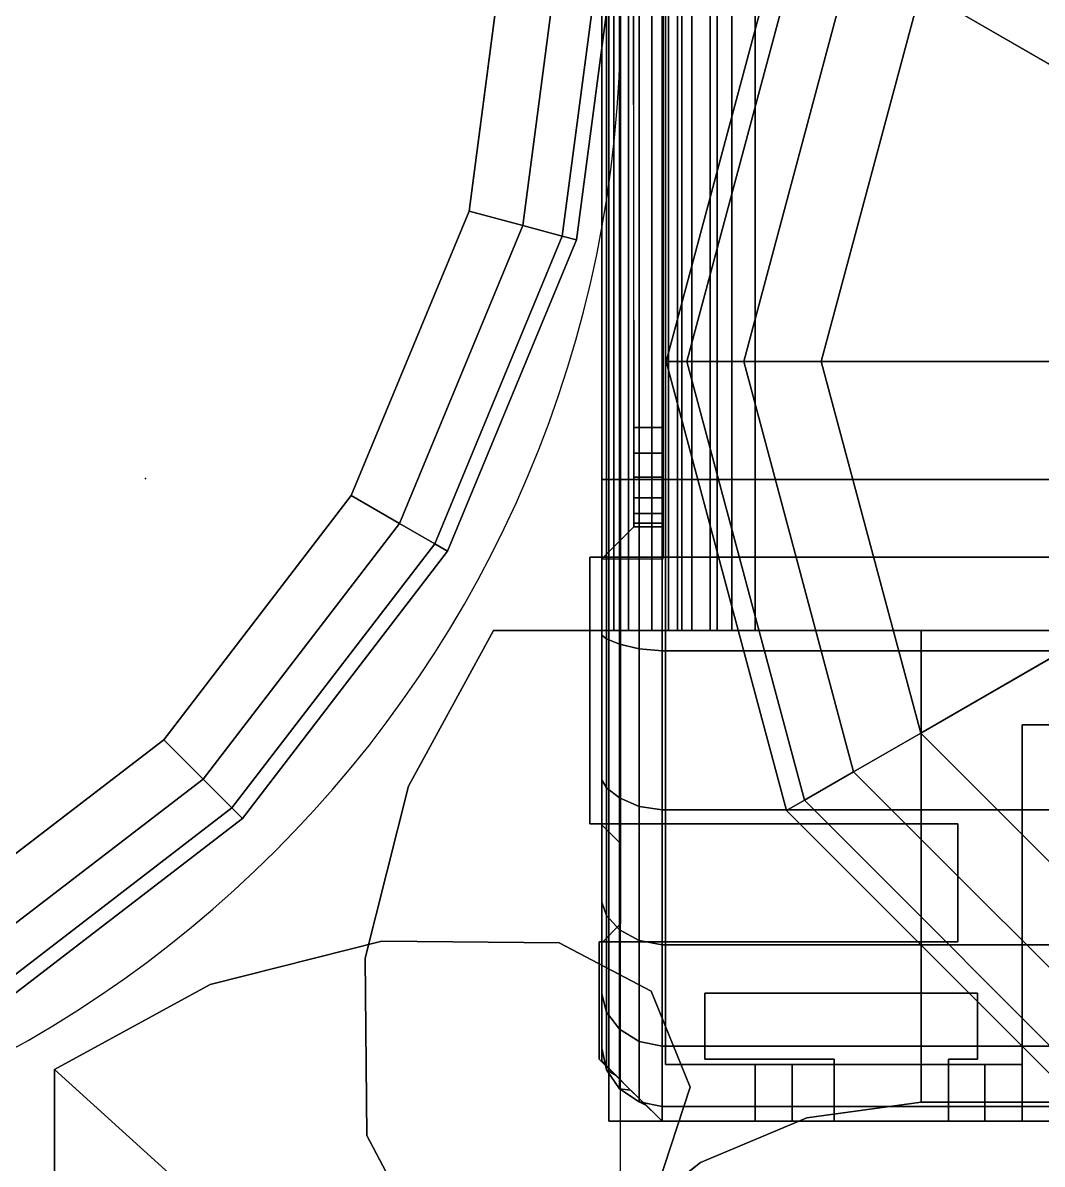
# Model space of a CAD drawing. Extents: x -170 to 1783, y -20 to 1205.
# Drawn here: x 1082.947 to 1084.027, y 281.769 to 282.979 of the extents above; entities that cross this region are included whole.
import ezdxf

# ---------------------------------------------------------------- set-up
doc = ezdxf.new("R2010")
doc.units = 0
doc.header["$LTSCALE"] = 96
doc.header["$MEASUREMENT"] = 0
for name, color, linetype in [('A-FURN-3-PANEL-GLIDE', 7, 'Continuous'), ('A-FURN-3-PANEL-RACE', 7, 'Continuous'), ('A-FURN-3-PANEL-SIDE1', 7, 'Continuous'), ('A-FURN-3-PANEL-TOPCAP', 7, 'Continuous'), ('A-FURN-3-PANEL-TRIM', 7, 'Continuous'), ('A-FURN-3-WKSF-TOP', 7, 'Continuous'), ('A-FURN-3-WKSF-TRIM', 7, 'Continuous'), ('A-FURN-P-PNLS', 7, 'Continuous'), ('A-FURN-P-WKSF', 7, 'Continuous'), ('MAIN_ELECTRICAL', 7, 'Continuous'), ('MAIN_PANEL', 7, 'Continuous'), ('MAIN_WKSURF', 7, 'Continuous')]:
    doc.layers.add(name, color=color, linetype=linetype)

# ---------------------------------------------------------------- blocks, each defined once
blk = doc.blocks.new('EC-EFN-256')
at = {"layer": 'A-FURN-3-PANEL-GLIDE', "color": 20, "linetype": 'Continuous', "invisible_edges": 12}
for points in [[(23.115, 1), (22.433, 0.6063), (22.7213, 0.318)], [(23.115, 1), (22.7213, 0.318), (23.115, 0.2125)], [(23.115, 1), (23.115, 0.2125), (23.5088, 0.318)], [(23.115, 1), (23.5088, 0.318), (23.797, 0.6063)]]:
    blk.add_3dface(points, dxfattribs=at)
at = {"layer": 'A-FURN-3-PANEL-GLIDE', "color": 20, "linetype": 'Continuous'}
for points in [[(23.0137, 0.8246, 0.3285), (22.7213, 0.318, 0.3285), (22.433, 0.6063, 0.3285), (22.9396, 0.8988, 0.3285)], [(23.2904, 0.8988, 0.3285), (23.797, 0.6063, 0.3285), (23.5088, 0.318, 0.3285), (23.2163, 0.8246, 0.3285)], [(23.115, 0.7975, 0.3285), (23.115, 0.2125, 0.3285), (22.7213, 0.318, 0.3285), (23.0137, 0.8246, 0.3285)], [(23.2163, 0.8246, 0.3285), (23.5088, 0.318, 0.3285), (23.115, 0.2125, 0.3285), (23.115, 0.7975, 0.3285)], [(23.797, 0.6063, 0.3285), (23.8681, 0.5652, 0.3065), (23.5498, 0.2469, 0.3065), (23.5088, 0.318, 0.3285)], [(23.8681, 0.5652, 0.022), (23.797, 0.6063), (23.5088, 0.318), (23.5498, 0.2469, 0.022)], [(23.8681, 0.5652, 0.3065), (23.9202, 0.5351, 0.2464), (23.5799, 0.1948, 0.2464), (23.5498, 0.2469, 0.3065)], [(23.9202, 0.5351, 0.0821), (23.8681, 0.5652, 0.022), (23.5498, 0.2469, 0.022), (23.5799, 0.1948, 0.0821)], [(23.9202, 0.5351, 0.2464), (23.9392, 0.5241, 0.1642), (23.5909, 0.1758, 0.1642), (23.5799, 0.1948, 0.2464)], [(23.9392, 0.5241, 0.1642), (23.9202, 0.5351, 0.0821), (23.5799, 0.1948, 0.0821), (23.5909, 0.1758, 0.1642)], [(23.115, 0.2125, 0.3285), (23.115, 0.1304, 0.3065), (22.6802, 0.2469, 0.3065), (22.7213, 0.318, 0.3285)], [(23.115, 0.1304, 0.022), (23.115, 0.2125), (22.7213, 0.318), (22.6802, 0.2469, 0.022)], [(23.5088, 0.318, 0.3285), (23.5498, 0.2469, 0.3065), (23.115, 0.1304, 0.3065), (23.115, 0.2125, 0.3285)], [(23.5498, 0.2469, 0.022), (23.5088, 0.318), (23.115, 0.2125), (23.115, 0.1304, 0.022)], [(23.115, 0.1304, 0.3065), (23.115, 0.0703, 0.2464), (22.6501, 0.1948, 0.2464), (22.6802, 0.2469, 0.3065)], [(23.115, 0.0703, 0.0821), (23.115, 0.1304, 0.022), (22.6802, 0.2469, 0.022), (22.6501, 0.1948, 0.0821)], [(23.5498, 0.2469, 0.3065), (23.5799, 0.1948, 0.2464), (23.115, 0.0703, 0.2464), (23.115, 0.1304, 0.3065)], [(23.5799, 0.1948, 0.0821), (23.5498, 0.2469, 0.022), (23.115, 0.1304, 0.022), (23.115, 0.0703, 0.0821)], [(23.115, 0.0703, 0.2464), (23.115, 0.0483, 0.1642), (22.6391, 0.1758, 0.1642), (22.6501, 0.1948, 0.2464)], [(23.115, 0.0483, 0.1642), (23.115, 0.0703, 0.0821), (22.6501, 0.1948, 0.0821), (22.6391, 0.1758, 0.1642)], [(23.5799, 0.1948, 0.2464), (23.5909, 0.1758, 0.1642), (23.115, 0.0483, 0.1642), (23.115, 0.0703, 0.2464)], [(23.5909, 0.1758, 0.1642), (23.5799, 0.1948, 0.0821), (23.115, 0.0703, 0.0821), (23.115, 0.0483, 0.1642)]]:
    blk.add_3dface(points, dxfattribs=at)
at = {"layer": 'A-FURN-3-PANEL-RACE', "color": 40, "linetype": 'Continuous'}
for points, invisible_edges in [([(0.5, 0.7375, 0.4563), (2.098, 0.7375, 0.4563), (23.5, 0.4255, 0.4563), (0.5, 0.4255, 0.4563)], 6), ([(0.5, 0.7375, 0.3963), (0.5, 0.4255, 0.3963), (23.5, 0.4255, 0.3963), (2.098, 0.7375, 0.3963)], 6), ([(21.902, 0.7375, 0.4563), (23.5, 0.7375, 0.4563), (23.5, 0.4255, 0.4563), (2.098, 0.7375, 0.4563)], 12), ([(21.902, 0.7375, 0.3963), (2.098, 0.7375, 0.3963), (23.5, 0.4255, 0.3963), (23.5, 0.7375, 0.3963)], 3), ([(0.5, 0.4255, 0.3963), (0.08, 0.4255, 0.3963), (0.08, -0.0125, 0.3963), (23.92, -0.0125, 0.3963)], 8), ([(0.5, 0.4255, 0.4563), (23.86, 0.0475, 0.4563), (0.14, 0.0475, 0.4563), (0.14, 0.4255, 0.4563)], 1), ([(23.5, 0.4255, 0.3963), (0.5, 0.4255, 0.3963), (23.92, -0.0125, 0.3963), (23.92, 0.4255, 0.3963)], 3), ([(23.5, 0.4255, 0.4563), (23.86, 0.4255, 0.4563), (23.86, 0.0475, 0.4563), (0.5, 0.4255, 0.4563)], 12), ([(23.5, 0.4255, 0.3963), (23.92, 0.4255, 0.3963), (23.86, 0.4255, 0.4563), (23.5, 0.4255, 0.4563)], 2), ([(23.92, 0.4255, 0.3963), (23.92, 0.4255, 1.7894), (23.86, 0.4255, 1.7894), (23.86, 0.4255, 0.4563)], 8), ([(23.86, 0.4255, 1.7894), (23.86, 0.386, 1.7894), (23.86, 0.1819, 1.4986), (23.86, 0.4255, 0.4563)], 4), ([(23.86, 0.4255, 0.4563), (23.86, 0.1819, 1.4986), (23.86, 0.1425, 1.4986), (23.86, 0.0475, 0.4563)], 5), ([(23.86, 0.1425, 3.1951), (23.86, 0.4255, 3.245), (23.86, 0.4255, 3.515), (23.86, 0.0475, 3.515)], 8), ([(23.86, 0.4255, 3.515), (23.92, 0.4255, 3.515), (23.92, -0.0125, 3.515), (23.86, 0.0475, 3.515)], 4), ([(23.92, 0.386, 1.7894), (23.92, 0.4255, 1.7894), (23.92, 0.4255, 0.3963), (23.92, 0.1819, 1.4986)], 4), ([(23.92, 0.1819, 1.4986), (23.92, 0.4255, 0.3963), (23.92, -0.0125, 0.3963), (23.92, 0.1425, 1.4986)], 5), ([(23.92, 0.4255, 3.245), (23.92, 0.1425, 3.1951), (23.92, -0.0125, 3.515), (23.92, 0.4255, 3.515)], 2), ([(23.4, 0.1425, 4.1797), (23.4, 0.1179, 4.1764), (23.4, 0.1024, 4.2344), (23.4, 0.1425, 4.2397)], 2), ([(23.86, 0.0475, 0.4563), (23.86, 0.1425, 1.4986), (23.86, 0.1425, 3.1951), (23.86, 0.0475, 3.515)], 5), ([(23.92, 0.1425, 3.1951), (23.92, 0.1425, 1.4986), (23.92, -0.0125, 0.3963), (23.92, -0.0125, 3.515)], 10), ([(23.4, 0.1179, 4.1764), (23.4, 0.095, 4.1669), (23.4, 0.065, 4.2189), (23.4, 0.1024, 4.2344)], 10), ([(23.4, 0.095, 4.1669), (23.4, 0.0753, 4.1519), (23.4, 0.0329, 4.1943), (23.4, 0.065, 4.2189)], 10), ([(23.4, 0.0753, 4.1519), (23.4, 0.0602, 4.1322), (23.4, 0.0082, 4.1622), (23.4, 0.0329, 4.1943)], 10), ([(23.4, 0.0602, 4.1322), (23.4, 0.0507, 4.1093), (23.4, -0.0072, 4.1248), (23.4, 0.0082, 4.1622)], 10), ([(23.4, 0.0507, 4.1093), (23.4, 0.0475, 4.0847), (23.4, -0.0125, 4.0847), (23.4, -0.0072, 4.1248)], 10), ([(0.14, 0.0475, 0.4563), (23.86, 0.0475, 0.4563), (23.86, 0.0475, 3.515), (0.14, 0.0475, 3.515)], 4), ([(0.6, 0.0475, 3.515), (23.4, 0.0475, 3.515), (23.4, 0.0475, 4.0847), (0.6, 0.0475, 4.0847)], 1), ([(23.4, 0.0475, 3.515), (23.4, -0.0125, 3.515), (23.4, -0.0125, 4.0847), (23.4, 0.0475, 4.0847)], 4), ([(23.86, 0.0475, 3.515), (23.92, -0.0125, 3.515), (23.4, -0.0125, 3.515), (23.4, 0.0475, 3.515)], 1), ([(23.92, -0.0125, 3.515), (23.92, -0.0125, 0.3963), (0.08, -0.0125, 0.3963), (0.08, -0.0125, 3.515)], 8), ([(23.4, -0.0125, 4.0847), (23.4, -0.0125, 3.515), (0.6, -0.0125, 3.515), (0.6, -0.0125, 4.0847)], 2)]:
    blk.add_3dface(points, dxfattribs=dict(at, invisible_edges=invisible_edges))
for points in [[(23.5, 0.7375, 0.3963), (23.5, 0.4255, 0.3963), (23.5, 0.4255, 0.4563), (23.5, 0.7375, 0.4563)], [(23.86, 0.4255, 3.245), (23.92, 0.4255, 3.245), (23.92, 0.4255, 3.515), (23.86, 0.4255, 3.515)], [(23.92, 0.4255, 1.7894), (23.92, 0.386, 1.7894), (23.86, 0.386, 1.7894), (23.86, 0.4255, 1.7894)], [(23.86, 0.1425, 3.1951), (23.92, 0.1425, 3.1951), (23.92, 0.4255, 3.245), (23.86, 0.4255, 3.245)], [(23.92, 0.386, 1.7894), (23.92, 0.1819, 1.4986), (23.86, 0.1819, 1.4986), (23.86, 0.386, 1.7894)], [(23.92, 0.1819, 1.4986), (23.92, 0.1425, 1.4986), (23.86, 0.1425, 1.4986), (23.86, 0.1819, 1.4986)], [(23.4, 0.1425, 4.1797), (23.4, 0.1425, 4.2397), (0.6, 0.1425, 4.2397), (0.6, 0.1425, 4.1797)], [(23.4, 0.1425, 4.2397), (23.4, 0.1024, 4.2344), (0.6, 0.1024, 4.2344), (0.6, 0.1425, 4.2397)], [(0.6, 0.1425, 4.1797), (0.6, 0.1179, 4.1764), (23.4, 0.1179, 4.1764), (23.4, 0.1425, 4.1797)], [(23.86, 0.1425, 1.4986), (23.92, 0.1425, 1.4986), (23.92, 0.1425, 3.1951), (23.86, 0.1425, 3.1951)], [(0.6, 0.1179, 4.1764), (0.6, 0.095, 4.1669), (23.4, 0.095, 4.1669), (23.4, 0.1179, 4.1764)], [(23.4, 0.1024, 4.2344), (23.4, 0.065, 4.2189), (0.6, 0.065, 4.2189), (0.6, 0.1024, 4.2344)], [(0.6, 0.095, 4.1669), (0.6, 0.0753, 4.1519), (23.4, 0.0753, 4.1519), (23.4, 0.095, 4.1669)], [(0.6, 0.0753, 4.1519), (0.6, 0.0602, 4.1322), (23.4, 0.0602, 4.1322), (23.4, 0.0753, 4.1519)], [(23.4, 0.065, 4.2189), (23.4, 0.0329, 4.1943), (0.6, 0.0329, 4.1943), (0.6, 0.065, 4.2189)], [(0.6, 0.0602, 4.1322), (0.6, 0.0507, 4.1093), (23.4, 0.0507, 4.1093), (23.4, 0.0602, 4.1322)], [(0.6, 0.0507, 4.1093), (0.6, 0.0475, 4.0847), (23.4, 0.0475, 4.0847), (23.4, 0.0507, 4.1093)], [(23.4, 0.0329, 4.1943), (23.4, 0.0082, 4.1622), (0.6, 0.0082, 4.1622), (0.6, 0.0329, 4.1943)], [(23.4, 0.0082, 4.1622), (23.4, -0.0072, 4.1248), (0.6, -0.0072, 4.1248), (0.6, 0.0082, 4.1622)], [(23.4, -0.0072, 4.1248), (23.4, -0.0125, 4.0847), (0.6, -0.0125, 4.0847), (0.6, -0.0072, 4.1248)]]:
    blk.add_3dface(points, dxfattribs=at)
at = {"layer": 'A-FURN-3-PANEL-SIDE1', "color": 7, "linetype": 'Continuous'}
for points in [[(23.3224, 1.955, 55.7401), (23.3228, 0.045, 55.7401), (0.6776, 0.045, 55.7401), (0.6776, 1.955, 55.7401)], [(23.3224, 0.045, 4.2397), (23.3224, 1.955, 4.2397), (0.6776, 1.955, 4.2397), (0.6776, 0.045, 4.2397)], [(23.3228, 0.045, 55.7401), (23.3224, 1.955, 55.7401), (23.3224, 1.955, 4.2397), (23.3224, 0.045, 4.2397)], [(23.3228, 0.045, 55.7401), (23.3224, 0.045, 4.2397), (0.6776, 0.045, 4.2397), (0.6776, 0.045, 55.7401)]]:
    blk.add_3dface(points, dxfattribs=at)
at = {"layer": 'A-FURN-3-PANEL-TOPCAP', "color": 60, "linetype": 'Continuous'}
for points, invisible_edges in [([(23.324, 2.02, 55.635), (23.324, -0.02, 55.635), (23.606, -0.02, 55.635), (23.606, 2.02, 55.635)], 5), ([(23.606, 2.02, 55.635), (23.606, -0.02, 55.635), (23.6259, 0, 55.635), (23.6259, 2, 55.635)], 5), ([(23.711, 2, 55.635), (23.711, 0, 55.635), (23.731, -0.02, 55.635), (23.731, 2.02, 55.635)], 5), ([(23.856, -0.02, 55.635), (23.856, 2.02, 55.635), (23.731, 2.02, 55.635), (23.731, -0.02, 55.635)], 5), ([(23.8715, 2.0047, 55.635), (23.856, 2.02, 55.635), (23.856, -0.02, 55.635), (23.8715, -0.0047, 55.635)], 10), ([(23.711, 0, 55.635), (23.711, 2, 55.635), (23.6259, 2, 55.635), (23.6259, 0, 55.635)], 5), ([(23.8715, -0.0047, 55.635), (23.8871, 0.0106, 55.635), (23.8871, 1.9894, 55.635), (23.8715, 2.0047, 55.635)], 10), ([(23.9035, 1.9727, 55.635), (23.8871, 1.9894, 55.635), (23.8871, 0.0106, 55.635), (23.9035, 0.0273, 55.635)], 10), ([(23.9035, 0.0273, 55.635), (23.92, 0.044, 55.635), (23.92, 1.956, 55.635), (23.9035, 1.9727, 55.635)], 8), ([(0.815, 0.045, 55.7401), (0.815, -0.02, 55.7741), (23.185, 0.014, 55.7401), (23.185, 0.045, 55.7401)], 1), ([(23.185, -0.02, 55.7741), (23.185, 0.014, 55.7401), (0.815, 0.014, 55.7401), (0.815, -0.02, 55.7741)], 5), ([(23.185, -0.02, 55.7741), (23.221, -0.02, 55.7693), (23.2122, 0.014, 55.7365), (23.185, 0.014, 55.7401)], 10), ([(23.221, -0.02, 55.7693), (23.2545, -0.02, 55.7554), (23.2375, 0.014, 55.726), (23.2122, 0.014, 55.7365)], 10), ([(23.2545, -0.02, 55.7554), (23.2833, -0.02, 55.7333), (23.2593, 0.014, 55.7093), (23.2375, 0.014, 55.726)], 10), ([(23.2833, -0.02, 55.7333), (23.3054, -0.02, 55.7045), (23.276, 0.014, 55.6875), (23.2593, 0.014, 55.7093)], 10), ([(23.3054, -0.02, 55.7045), (23.3193, -0.02, 55.671), (23.2864, 0.014, 55.6622), (23.276, 0.014, 55.6875)], 10), ([(23.3193, -0.02, 55.671), (23.324, -0.02, 55.635), (23.29, 0.014, 55.635), (23.2864, 0.014, 55.6622)], 8), ([(0.76, -0.02, 56.161), (23.24, -0.02, 56.161), (23.24, 0, 56.141), (0.76, 0, 56.141)], 10), ([(23.24, 0, 56.056), (0.76, 0, 56.056), (0.76, 0, 56.141), (23.24, 0, 56.141)], 10), ([(0.76, 0, 56.056), (23.24, 0, 56.056), (23.24, -0.02, 56.036), (0.76, -0.02, 56.036)], 10), ([(23.3727, -0.02, 56.1426), (23.3676, 0, 56.1232), (23.24, 0, 56.141), (23.24, -0.02, 56.161)], 5), ([(23.3676, 0, 56.1232), (23.3456, 0, 56.0411), (23.24, 0, 56.056), (23.24, 0, 56.141)], 5), ([(23.3456, 0, 56.0411), (23.3404, -0.02, 56.0218), (23.24, -0.02, 56.036), (23.24, 0, 56.056)], 5), ([(23.4431, 0, 55.9981), (23.4331, -0.02, 55.9807), (23.3404, -0.02, 56.0218), (23.3456, 0, 56.0411)], 5), ([(23.4856, 0, 56.0717), (23.4431, 0, 55.9981), (23.3456, 0, 56.0411), (23.3676, 0, 56.1232)], 5), ([(23.4956, -0.02, 56.0891), (23.4856, 0, 56.0717), (23.3676, 0, 56.1232), (23.3727, -0.02, 56.1426)], 5), ([(23.5252, 0, 55.9301), (23.5111, -0.02, 55.9159), (23.4331, -0.02, 55.9807), (23.4431, 0, 55.9981)], 5), ([(23.5854, 0, 55.9903), (23.5252, 0, 55.9301), (23.4431, 0, 55.9981), (23.4856, 0, 56.0717)], 5), ([(23.5995, -0.02, 56.0044), (23.5854, 0, 55.9903), (23.4856, 0, 56.0717), (23.4956, -0.02, 56.0891)], 5), ([(23.5858, 0, 55.8424), (23.5685, -0.02, 55.8323), (23.5111, -0.02, 55.9159), (23.5252, 0, 55.9301)], 5), ([(23.6595, 0, 55.8849), (23.5858, 0, 55.8424), (23.5252, 0, 55.9301), (23.5854, 0, 55.9903)], 5), ([(23.6202, 0, 55.7415), (23.601, -0.02, 55.7363), (23.5685, -0.02, 55.8323), (23.5858, 0, 55.8424)], 5), ([(23.6768, -0.02, 55.8949), (23.6595, 0, 55.8849), (23.5854, 0, 55.9903), (23.5995, -0.02, 56.0044)], 5), ([(23.7024, 0, 55.7635), (23.6202, 0, 55.7415), (23.5858, 0, 55.8424), (23.6595, 0, 55.8849)], 5), ([(23.6259, 0, 55.635), (23.606, -0.02, 55.635), (23.601, -0.02, 55.7363), (23.6202, 0, 55.7415)], 4), ([(23.711, 0, 55.635), (23.6259, 0, 55.635), (23.6202, 0, 55.7415), (23.7024, 0, 55.7635)], 4), ([(23.7217, -0.02, 55.7687), (23.7024, 0, 55.7635), (23.6595, 0, 55.8849), (23.6768, -0.02, 55.8949)], 5), ([(23.731, -0.02, 55.635), (23.711, 0, 55.635), (23.7024, 0, 55.7635), (23.7217, -0.02, 55.7687)], 4), ([(0.76, -0.02, 56.161), (0.76, -0.02, 56.286), (23.24, -0.02, 56.286), (23.24, -0.02, 56.161)], 5), ([(23.185, -0.02, 55.7741), (0.815, -0.02, 55.7741), (0.76, -0.02, 56.036), (23.24, -0.02, 56.036)], 10), ([(23.185, -0.02, 55.7741), (23.24, -0.02, 56.036), (23.3404, -0.02, 56.0218), (23.221, -0.02, 55.7693)], 5), ([(23.4331, -0.02, 55.9807), (23.2545, -0.02, 55.7554), (23.221, -0.02, 55.7693), (23.3404, -0.02, 56.0218)], 5), ([(23.4051, -0.02, 56.2633), (23.3727, -0.02, 56.1426), (23.24, -0.02, 56.161), (23.24, -0.02, 56.286)], 5), ([(23.2545, -0.02, 55.7554), (23.4331, -0.02, 55.9807), (23.5111, -0.02, 55.9159), (23.2833, -0.02, 55.7333)], 5), ([(23.5685, -0.02, 55.8323), (23.3054, -0.02, 55.7045), (23.2833, -0.02, 55.7333), (23.5111, -0.02, 55.9159)], 5), ([(23.3054, -0.02, 55.7045), (23.5685, -0.02, 55.8323), (23.601, -0.02, 55.7363), (23.3193, -0.02, 55.671)], 5), ([(23.3193, -0.02, 55.671), (23.601, -0.02, 55.7363), (23.606, -0.02, 55.635), (23.324, -0.02, 55.635)], 1), ([(23.5581, -0.02, 56.1974), (23.4956, -0.02, 56.0891), (23.3727, -0.02, 56.1426), (23.4051, -0.02, 56.2633)], 5), ([(23.6879, -0.02, 56.0929), (23.5995, -0.02, 56.0044), (23.4956, -0.02, 56.0891), (23.5581, -0.02, 56.1974)], 5), ([(23.7851, -0.02, 55.9575), (23.6768, -0.02, 55.8949), (23.5995, -0.02, 56.0044), (23.6879, -0.02, 56.0929)], 5), ([(23.8425, -0.02, 55.8011), (23.7217, -0.02, 55.7687), (23.6768, -0.02, 55.8949), (23.7851, -0.02, 55.9575)], 5), ([(23.856, -0.02, 55.635), (23.731, -0.02, 55.635), (23.7217, -0.02, 55.7687), (23.8425, -0.02, 55.8011)], 4)]:
    blk.add_3dface(points, dxfattribs=dict(at, invisible_edges=invisible_edges))
for points in [[(0.76, 0.044, 56.35), (0.76, 1.956, 56.35), (23.24, 1.956, 56.35), (23.24, 0.044, 56.35)], [(23.4216, 0.044, 56.3252), (23.24, 0.044, 56.35), (23.24, 1.956, 56.35), (23.4216, 1.956, 56.3252)], [(23.5901, 0.044, 56.2528), (23.4216, 0.044, 56.3252), (23.4216, 1.956, 56.3252), (23.5901, 1.956, 56.2528)], [(23.7332, 0.044, 56.1382), (23.5901, 0.044, 56.2528), (23.5901, 1.956, 56.2528), (23.7332, 1.956, 56.1382)], [(23.8405, 0.044, 55.9895), (23.7332, 0.044, 56.1382), (23.7332, 1.956, 56.1382), (23.8405, 1.956, 55.9895)], [(23.9043, 0.044, 55.8177), (23.8405, 0.044, 55.9895), (23.8405, 1.956, 55.9895), (23.9043, 1.956, 55.8177)], [(23.92, 0.044, 55.635), (23.9043, 0.044, 55.8177), (23.9043, 1.956, 55.8177), (23.92, 1.956, 55.635)], [(0.76, 0.0195, 56.3451), (0.76, 0.044, 56.35), (23.24, 0.044, 56.35), (23.24, 0.0195, 56.3451)], [(23.185, 0.045, 55.7401), (23.185, 0.014, 55.7401), (23.2122, 0.014, 55.7365), (23.2122, 0.045, 55.7365)], [(23.2122, 0.045, 55.7365), (23.2122, 0.014, 55.7365), (23.2375, 0.014, 55.726), (23.2375, 0.045, 55.726)], [(23.2375, 0.045, 55.726), (23.2375, 0.014, 55.726), (23.2593, 0.014, 55.7093), (23.2593, 0.045, 55.7093)], [(23.4216, 0.044, 56.3252), (23.4194, 0.0195, 56.3203), (23.24, 0.0195, 56.3451), (23.24, 0.044, 56.35)], [(23.2593, 0.045, 55.7093), (23.2593, 0.014, 55.7093), (23.276, 0.014, 55.6875), (23.276, 0.045, 55.6875)], [(23.276, 0.045, 55.6875), (23.276, 0.014, 55.6875), (23.2864, 0.014, 55.6622), (23.2864, 0.045, 55.6622)], [(23.2864, 0.045, 55.6622), (23.2864, 0.014, 55.6622), (23.29, 0.014, 55.635), (23.29, 0.045, 55.635)], [(23.29, 0.014, 55.635), (23.324, -0.02, 55.635), (23.324, 0.045, 55.635), (23.29, 0.045, 55.635)], [(23.5901, 0.044, 56.2528), (23.5864, 0.0195, 56.248), (23.4194, 0.0195, 56.3203), (23.4216, 0.044, 56.3252)], [(23.7332, 0.044, 56.1382), (23.7287, 0.0195, 56.1337), (23.5864, 0.0195, 56.248), (23.5901, 0.044, 56.2528)], [(23.8405, 0.044, 55.9895), (23.8356, 0.0195, 55.9859), (23.7287, 0.0195, 56.1337), (23.7332, 0.044, 56.1382)], [(23.9043, 0.044, 55.8177), (23.8994, 0.0195, 55.8155), (23.8356, 0.0195, 55.9859), (23.8405, 0.044, 55.9895)], [(23.92, 0.044, 55.635), (23.9035, 0.0273, 55.635), (23.8994, 0.0195, 55.8155), (23.9043, 0.044, 55.8177)], [(23.9035, 0.0273, 55.635), (23.8871, 0.0106, 55.635), (23.8857, -0.0013, 55.8104), (23.8994, 0.0195, 55.8155)], [(0.76, -0.0013, 56.3313), (0.76, 0.0195, 56.3451), (23.24, 0.0195, 56.3451), (23.24, -0.0013, 56.3313)], [(23.4194, 0.0195, 56.3203), (23.4144, -0.0013, 56.3065), (23.24, -0.0013, 56.3313), (23.24, 0.0195, 56.3451)], [(23.5864, 0.0195, 56.248), (23.5775, -0.0013, 56.2349), (23.4144, -0.0013, 56.3065), (23.4194, 0.0195, 56.3203)], [(23.7287, 0.0195, 56.1337), (23.7172, -0.0013, 56.1222), (23.5775, -0.0013, 56.2349), (23.5864, 0.0195, 56.248)], [(23.8356, 0.0195, 55.9859), (23.8226, -0.0013, 55.977), (23.7172, -0.0013, 56.1222), (23.7287, 0.0195, 56.1337)], [(23.8994, 0.0195, 55.8155), (23.8857, -0.0013, 55.8104), (23.8226, -0.0013, 55.977), (23.8356, 0.0195, 55.9859)], [(23.8871, 0.0106, 55.635), (23.8715, -0.0047, 55.635), (23.8656, -0.0151, 55.8048), (23.8857, -0.0013, 55.8104)], [(0.76, -0.0151, 56.3105), (0.76, -0.0013, 56.3313), (23.24, -0.0013, 56.3313), (23.24, -0.0151, 56.3105)], [(23.4144, -0.0013, 56.3065), (23.4087, -0.0151, 56.2864), (23.24, -0.0151, 56.3105), (23.24, -0.0013, 56.3313)], [(23.5775, -0.0013, 56.2349), (23.5669, -0.0151, 56.2168), (23.4087, -0.0151, 56.2864), (23.4144, -0.0013, 56.3065)], [(23.7172, -0.0013, 56.1222), (23.7022, -0.0151, 56.1072), (23.5669, -0.0151, 56.2168), (23.5775, -0.0013, 56.2349)], [(23.8226, -0.0013, 55.977), (23.8045, -0.0151, 55.9663), (23.7022, -0.0151, 56.1072), (23.7172, -0.0013, 56.1222)], [(23.8857, -0.0013, 55.8104), (23.8656, -0.0151, 55.8048), (23.8045, -0.0151, 55.9663), (23.8226, -0.0013, 55.977)], [(23.8715, -0.0047, 55.635), (23.856, -0.02, 55.635), (23.8425, -0.02, 55.8011), (23.8656, -0.0151, 55.8048)], [(0.76, -0.02, 56.286), (0.76, -0.0151, 56.3105), (23.24, -0.0151, 56.3105), (23.24, -0.02, 56.286)], [(23.4087, -0.0151, 56.2864), (23.4051, -0.02, 56.2633), (23.24, -0.02, 56.286), (23.24, -0.0151, 56.3105)], [(23.5669, -0.0151, 56.2168), (23.5581, -0.02, 56.1974), (23.4051, -0.02, 56.2633), (23.4087, -0.0151, 56.2864)], [(23.7022, -0.0151, 56.1072), (23.6879, -0.02, 56.0929), (23.5581, -0.02, 56.1974), (23.5669, -0.0151, 56.2168)], [(23.8045, -0.0151, 55.9663), (23.7851, -0.02, 55.9575), (23.6879, -0.02, 56.0929), (23.7022, -0.0151, 56.1072)], [(23.8656, -0.0151, 55.8048), (23.8425, -0.02, 55.8011), (23.7851, -0.02, 55.9575), (23.8045, -0.0151, 55.9663)]]:
    blk.add_3dface(points, dxfattribs=at)
at = {"layer": 'A-FURN-3-PANEL-TRIM', "color": 60, "linetype": 'Continuous'}
for points in [[(23.4, 0.3185, 3.5747), (23.4, 2.1348, 3.5747), (23.4, 2.1348, 4.2397), (23.4, 0.3185, 4.2397)], [(23.9, 1.6815, 4.2397), (23.9, 1.6815, 3.5747), (23.9, 0.3185, 3.5747), (23.9, 0.3185, 4.2397)], [(23.9198, 1.6527, 55.635), (23.9198, 1.6527, 4.2397), (23.9198, 0.3473, 4.2397), (23.9198, 0.3473, 55.635)], [(23.8543, 0.3782, 4.2397), (23.7845, 0.3782, 4.2397), (23.7845, 0.3782, 55.635), (23.8543, 0.3782, 55.635)], [(23.7845, 0.3782, 55.635), (23.7845, 0.3782, 4.2397), (23.7845, 0.0891, 4.2397), (23.7845, 0.0891, 55.635)], [(23.8543, 0.3473, 55.635), (23.8543, 0.3473, 4.2397), (23.8543, 0.3782, 4.2397), (23.8543, 0.3782, 55.635)], [(23.7299, 0.3574, 4.2397), (23.605, 0.3574, 4.2397), (23.605, 0.3574, 55.635), (23.7299, 0.3574, 55.635)], [(23.605, 0.3574, 55.635), (23.605, 0.3574, 4.2397), (23.605, -0.0328, 4.2397), (23.605, -0.0328, 55.635)], [(23.7299, -0.0228, 55.635), (23.7299, -0.0228, 4.2397), (23.7299, 0.3574, 4.2397), (23.7299, 0.3574, 55.635)], [(23.9198, 0.3473, 4.2397), (23.8543, 0.3473, 4.2397), (23.8543, 0.3473, 55.635), (23.9198, 0.3473, 55.635)], [(23.9, 0.3185, 4.2397), (23.9, 0.3185, 4.013), (23.4, 0.3185, 4.013), (23.4, 0.3185, 4.2397)], [(23.4, -0.1348, 3.8013), (23.4, 0.3185, 3.8013), (23.4, 0.3185, 4.013), (23.4, -0.1348, 4.013)], [(23.4, 0.3185, 3.8013), (23.9, 0.3185, 3.8013), (23.9, 0.3185, 3.5747), (23.4, 0.3185, 3.5747)], [(23.9, 0.3185, 3.8013), (23.9163, 0.1973, 3.8013), (23.9163, 0.1973, 4.013), (23.9, 0.3185, 4.013)], [(23.8543, 0.2263, 4.2397), (23.9198, 0.2263, 4.2397), (23.9198, 0.2263, 55.635), (23.8543, 0.2263, 55.635)], [(23.8543, 0.0891, 55.635), (23.8543, 0.0891, 4.2397), (23.8543, 0.2263, 4.2397), (23.8543, 0.2263, 55.635)], [(23.9198, 0.2263, 55.635), (23.9198, 0.2263, 4.2397), (23.9198, 0.044, 4.2397), (23.92, 0.044, 55.635)], [(23.9163, 0.1973, 3.8013), (23.9639, 0.0847, 3.8013), (23.9639, 0.0847, 4.013), (23.9163, 0.1973, 4.013)], [(23.7845, 0.0891, 4.2397), (23.8543, 0.0891, 4.2397), (23.8543, 0.0891, 55.635), (23.7845, 0.0891, 55.635)], [(23.9639, 0.0847, 3.8013), (24.0395, -0.0114, 3.8013), (24.0395, -0.0114, 4.013), (23.9639, 0.0847, 4.013)], [(23.3224, -0.0328, 4.2397), (23.3224, 0.045, 4.2397), (23.3224, 0.045, 55.635), (23.3224, -0.0328, 55.635)], [(23.8543, -0.0228, 4.2397), (23.8543, -0.0228, 55.635), (23.92, 0.044, 55.635), (23.9198, 0.044, 4.2397)], [(23.8543, -0.0228, 4.2397), (23.7299, -0.0228, 4.2397), (23.7299, -0.0228, 55.635), (23.8543, -0.0228, 55.635)], [(23.605, -0.0328, 4.2397), (23.3224, -0.0328, 4.2397), (23.3224, -0.0328, 55.635), (23.605, -0.0328, 55.635)], [(23.5649, -0.2249, 3.8013), (23.4, -0.1348, 3.8013), (23.4, -0.1348, 4.013), (23.5649, -0.2249, 4.013)], [(23.7471, -0.2706, 3.8013), (23.5649, -0.2249, 3.8013), (23.5649, -0.2249, 4.013), (23.7471, -0.2706, 4.013)], [(24.0322, -0.2178, 3.8013), (23.935, -0.269, 3.8013), (23.935, -0.269, 4.013), (24.0322, -0.2178, 4.013)], [(23.935, -0.269, 3.8013), (23.7471, -0.2706, 3.8013), (23.7471, -0.2706, 4.013), (23.935, -0.269, 4.013)]]:
    blk.add_3dface(points, dxfattribs=at)
for points, invisible_edges in [([(23.4, 2.1348, 3.5747), (23.4, 0.3185, 3.5747), (23.9, 0.3185, 3.5747), (23.9, 1.6815, 3.5747)], 10), ([(23.4, 2.1348, 4.2397), (23.9, 1.6815, 4.2397), (23.9, 0.3185, 4.2397), (23.4, 0.3185, 4.2397)], 5), ([(23.605, -0.0328, 55.635), (23.3224, -0.0328, 55.635), (23.3224, 2.0328, 55.635), (23.605, 2.0328, 55.635)], 8), ([(23.8543, 1.6527, 55.635), (23.9198, 1.6527, 55.635), (23.9198, 0.3473, 55.635), (23.8543, 0.3473, 55.635)], 8), ([(23.7299, 0.3574, 55.635), (23.605, 0.3574, 55.635), (23.605, 1.6426, 55.635), (23.7299, 1.6426, 55.635)], 10), ([(23.8543, 0.3782, 55.635), (23.7845, 0.3782, 55.635), (23.7845, 1.6218, 55.635), (23.8543, 1.6218, 55.635)], 10), ([(23.9, 0.3185, 3.8013), (23.4, -0.1348, 3.8013), (23.9639, 0.0847, 3.8013), (23.9163, 0.1973, 3.8013)], 3), ([(23.9, 0.3185, 4.013), (23.9163, 0.1973, 4.013), (23.9639, 0.0847, 4.013), (23.4, -0.1348, 4.013)], 12), ([(23.9, 0.3185, 3.8013), (23.4, 0.3185, 3.8013), (23.4, -0.1348, 3.8013)], 12), ([(23.4, -0.1348, 4.013), (23.4, 0.3185, 4.013), (23.9, 0.3185, 4.013)], 12), ([(23.9198, 0.2263, 55.635), (23.92, 0.044, 55.635), (23.8543, -0.0228, 55.635), (23.8543, 0.2263, 55.635)], 4), ([(23.9639, 0.0847, 3.8013), (23.4, -0.1348, 3.8013), (24.0735, -0.1159, 3.8013), (24.0395, -0.0114, 3.8013)], 3), ([(23.9639, 0.0847, 4.013), (24.0395, -0.0114, 4.013), (24.0735, -0.1159, 4.013), (23.4, -0.1348, 4.013)], 12), ([(23.7845, 0.0891, 55.635), (23.8543, 0.0891, 55.635), (23.8543, -0.0228, 55.635), (23.7299, -0.0228, 55.635)], 10), ([(24.0735, -0.1159, 3.8013), (23.4, -0.1348, 3.8013), (23.935, -0.269, 3.8013), (24.0322, -0.2178, 3.8013)], 3), ([(24.0735, -0.1159, 4.013), (24.0322, -0.2178, 4.013), (23.935, -0.269, 4.013), (23.4, -0.1348, 4.013)], 12), ([(23.935, -0.269, 3.8013), (23.4, -0.1348, 3.8013), (23.5649, -0.2249, 3.8013), (23.7471, -0.2706, 3.8013)], 1), ([(23.935, -0.269, 4.013), (23.7471, -0.2706, 4.013), (23.5649, -0.2249, 4.013), (23.4, -0.1348, 4.013)], 8)]:
    blk.add_3dface(points, dxfattribs=dict(at, invisible_edges=invisible_edges))
at = {"layer": 'A-FURN-P-PNLS', "color": 60, "linetype": 'Continuous'}
blk.add_line((24, 0), (0, 0), dxfattribs=at)
blk = doc.blocks.new('EC-EFP-444')
at = {"layer": 'A-FURN-3-PANEL-TRIM', "color": 60, "linetype": 'Continuous'}
for points, invisible_edges in [([(47.5649, 2.2249, 3.5747), (47.4, 2.1348, 3.5747), (47.935, 2.269, 3.5747), (47.7471, 2.2706, 3.5747)], 2), ([(47.5649, 2.2249, 4.2397), (47.7471, 2.2706, 4.2397), (47.935, 2.269, 4.2397), (47.4, 2.1348, 4.2397)], 4), ([(47.5649, 2.2249, 3.8013), (47.7471, 2.2706, 3.8013), (47.935, 2.269, 3.8013), (47.4, 2.1348, 3.8013)], 4), ([(47.5649, 2.2249, 4.013), (47.4, 2.1348, 4.013), (47.935, 2.269, 4.013), (47.7471, 2.2706, 4.013)], 2), ([(47.935, 2.269, 3.5747), (47.4, 2.1348, 3.5747), (48.0735, 2.1159, 3.5747), (48.0322, 2.2178, 3.5747)], 3), ([(47.935, 2.269, 4.2397), (48.0322, 2.2178, 4.2397), (48.0735, 2.1159, 4.2397), (47.4, 2.1348, 4.2397)], 12), ([(47.935, 2.269, 3.8013), (48.0322, 2.2178, 3.8013), (48.0735, 2.1159, 3.8013), (47.4, 2.1348, 3.8013)], 12), ([(47.935, 2.269, 4.013), (47.4, 2.1348, 4.013), (48.0735, 2.1159, 4.013), (48.0322, 2.2178, 4.013)], 3), ([(47.4, 2.1348, 3.5747), (47.4, 0.3185, 3.5747), (47.9, 0.3185, 3.5747), (47.9, 1.6815, 3.5747)], 10), ([(48.0735, 2.1159, 3.5747), (47.4, 2.1348, 3.5747), (47.9639, 1.9153, 3.5747), (48.0395, 2.0114, 3.5747)], 3), ([(47.9639, 1.9153, 3.5747), (47.4, 2.1348, 3.5747), (47.9, 1.6815, 3.5747), (47.9163, 1.8027, 3.5747)], 3), ([(47.4, 2.1348, 4.2397), (47.9, 1.6815, 4.2397), (47.9, 0.3185, 4.2397), (47.4, 0.3185, 4.2397)], 5), ([(48.0735, 2.1159, 4.2397), (48.0395, 2.0114, 4.2397), (47.9639, 1.9153, 4.2397), (47.4, 2.1348, 4.2397)], 12), ([(47.9639, 1.9153, 4.2397), (47.9163, 1.8027, 4.2397), (47.9, 1.6815, 4.2397), (47.4, 2.1348, 4.2397)], 12), ([(48.0735, 2.1159, 3.8013), (48.0395, 2.0114, 3.8013), (47.9639, 1.9153, 3.8013), (47.4, 2.1348, 3.8013)], 12), ([(47.9639, 1.9153, 3.8013), (47.9163, 1.8027, 3.8013), (47.9, 1.6815, 3.8013), (47.4, 2.1348, 3.8013)], 12), ([(48.0735, 2.1159, 4.013), (47.4, 2.1348, 4.013), (47.9639, 1.9153, 4.013), (48.0395, 2.0114, 4.013)], 3), ([(47.9639, 1.9153, 4.013), (47.4, 2.1348, 4.013), (47.9, 1.6815, 4.013), (47.9163, 1.8027, 4.013)], 3)]:
    blk.add_3dface(points, dxfattribs=dict(at, invisible_edges=invisible_edges))
for points in [[(47.5649, 2.2249, 4.013), (47.7471, 2.2706, 4.013), (47.7471, 2.2706, 4.2397), (47.5649, 2.2249, 4.2397)], [(47.5649, 2.2249, 3.5747), (47.7471, 2.2706, 3.5747), (47.7471, 2.2706, 3.8013), (47.5649, 2.2249, 3.8013)], [(47.7471, 2.2706, 4.013), (47.935, 2.269, 4.013), (47.935, 2.269, 4.2397), (47.7471, 2.2706, 4.2397)], [(47.7471, 2.2706, 3.5747), (47.935, 2.269, 3.5747), (47.935, 2.269, 3.8013), (47.7471, 2.2706, 3.8013)], [(47.935, 2.269, 4.013), (48.0322, 2.2178, 4.013), (48.0322, 2.2178, 4.2397), (47.935, 2.269, 4.2397)], [(47.935, 2.269, 3.5747), (48.0322, 2.2178, 3.5747), (48.0322, 2.2178, 3.8013), (47.935, 2.269, 3.8013)], [(47.4, 2.1348, 4.013), (47.5649, 2.2249, 4.013), (47.5649, 2.2249, 4.2397), (47.4, 2.1348, 4.2397)], [(47.4, 2.1348, 3.5747), (47.5649, 2.2249, 3.5747), (47.5649, 2.2249, 3.8013), (47.4, 2.1348, 3.8013)], [(48.0322, 2.2178, 4.013), (48.0735, 2.1159, 4.013), (48.0735, 2.1159, 4.2397), (48.0322, 2.2178, 4.2397)], [(48.0322, 2.2178, 3.5747), (48.0735, 2.1159, 3.5747), (48.0735, 2.1159, 3.8013), (48.0322, 2.2178, 3.8013)], [(47.4, 0.3185, 3.5747), (47.4, 2.1348, 3.5747), (47.4, 2.1348, 4.2397), (47.4, 0.3185, 4.2397)], [(47.4, 2.1348, 3.8013), (47.9, 1.6815, 3.8013), (47.9, 1.6815, 4.013), (47.4, 2.1348, 4.013)], [(48.0735, 2.1159, 4.013), (48.0395, 2.0114, 4.013), (48.0395, 2.0114, 4.2397), (48.0735, 2.1159, 4.2397)], [(48.0735, 2.1159, 3.5747), (48.0395, 2.0114, 3.5747), (48.0395, 2.0114, 3.8013), (48.0735, 2.1159, 3.8013)]]:
    blk.add_3dface(points, dxfattribs=at)
blk = doc.blocks.new('EC-WS-424-T')
at = {"layer": 'A-FURN-3-WKSF-TOP', "color": 60, "linetype": 'Continuous'}
for points, invisible_edges in [([(0.743, -0.2855, 29), (0.743, -23.7145, 29), (0.4841, -23.5159, 29), (0.4841, -0.4841, 29)], 5), ([(0.743, -0.2855, 27.75), (0.4841, -0.4841, 27.75), (0.4841, -23.5159, 27.75), (0.743, -23.7145, 27.75)], 10), ([(0.4841, -0.4841, 29), (0.4841, -23.5159, 29), (0.2855, -23.257, 29), (0.2855, -0.743, 29)], 5), ([(0.4841, -0.4841, 27.75), (0.2855, -0.743, 27.75), (0.2855, -23.257, 27.75), (0.4841, -23.5159, 27.75)], 10), ([(0.2855, -0.743, 29), (0.2855, -23.257, 29), (0.1606, -22.9555, 29), (0.1606, -1.0445, 29)], 5), ([(0.2855, -0.743, 27.75), (0.1606, -1.0445, 27.75), (0.1606, -22.9555, 27.75), (0.2855, -23.257, 27.75)], 10), ([(0.1606, -1.0445, 29), (0.1606, -22.9555, 29), (0.118, -22.632, 29), (0.118, -1.368, 29)], 1), ([(0.1606, -1.0445, 27.75), (0.118, -1.368, 27.75), (0.118, -22.632, 27.75), (0.1606, -22.9555, 27.75)], 8)]:
    blk.add_3dface(points, dxfattribs=dict(at, invisible_edges=invisible_edges))
at = {"layer": 'A-FURN-3-WKSF-TRIM', "color": 40, "linetype": 'Continuous'}
for points in [[(0.4119, -0.4119, 28.941), (0.4007, -0.4007, 28.882), (0.684, -0.1833, 28.882), (0.6919, -0.197, 28.941)], [(0.4007, -0.4007, 28.882), (0.4007, -0.4007, 27.868), (0.684, -0.1833, 27.868), (0.684, -0.1833, 28.882)], [(0.4007, -0.4007, 27.868), (0.4119, -0.4119, 27.809), (0.6919, -0.197, 27.809), (0.684, -0.1833, 27.868)], [(0.4424, -0.4424, 28.9842), (0.4119, -0.4119, 28.941), (0.6919, -0.197, 28.941), (0.7135, -0.2344, 28.9842)], [(0.4119, -0.4119, 27.809), (0.4424, -0.4424, 27.7658), (0.7135, -0.2344, 27.7658), (0.6919, -0.197, 27.809)], [(0.4841, -0.4841, 29), (0.4424, -0.4424, 28.9842), (0.7135, -0.2344, 28.9842), (0.743, -0.2855, 29)], [(0.4424, -0.4424, 27.7658), (0.4841, -0.4841, 27.75), (0.743, -0.2855, 27.75), (0.7135, -0.2344, 27.7658)], [(0.197, -0.6919, 28.941), (0.1833, -0.684, 28.882), (0.4007, -0.4007, 28.882), (0.4119, -0.4119, 28.941)], [(0.1833, -0.684, 28.882), (0.1833, -0.684, 27.868), (0.4007, -0.4007, 27.868), (0.4007, -0.4007, 28.882)], [(0.1833, -0.684, 27.868), (0.197, -0.6919, 27.809), (0.4119, -0.4119, 27.809), (0.4007, -0.4007, 27.868)], [(0.2344, -0.7135, 28.9842), (0.197, -0.6919, 28.941), (0.4119, -0.4119, 28.941), (0.4424, -0.4424, 28.9842)], [(0.197, -0.6919, 27.809), (0.2344, -0.7135, 27.7658), (0.4424, -0.4424, 27.7658), (0.4119, -0.4119, 27.809)], [(0.2855, -0.743, 29), (0.2344, -0.7135, 28.9842), (0.4424, -0.4424, 28.9842), (0.4841, -0.4841, 29)], [(0.2344, -0.7135, 27.7658), (0.2855, -0.743, 27.75), (0.4841, -0.4841, 27.75), (0.4424, -0.4424, 27.7658)], [(0.0619, -1.018, 28.941), (0.0466, -1.0139, 28.882), (0.1833, -0.684, 28.882), (0.197, -0.6919, 28.941)], [(0.0466, -1.0139, 28.882), (0.0466, -1.0139, 27.868), (0.1833, -0.684, 27.868), (0.1833, -0.684, 28.882)], [(0.0466, -1.0139, 27.868), (0.0619, -1.018, 27.809), (0.197, -0.6919, 27.809), (0.1833, -0.684, 27.868)], [(0.1036, -1.0292, 28.9842), (0.0619, -1.018, 28.941), (0.197, -0.6919, 28.941), (0.2344, -0.7135, 28.9842)], [(0.0619, -1.018, 27.809), (0.1036, -1.0292, 27.7658), (0.2344, -0.7135, 27.7658), (0.197, -0.6919, 27.809)], [(0.1606, -1.0445, 29), (0.1036, -1.0292, 28.9842), (0.2344, -0.7135, 28.9842), (0.2855, -0.743, 29)], [(0.1036, -1.0292, 27.7658), (0.1606, -1.0445, 27.75), (0.2855, -0.743, 27.75), (0.2344, -0.7135, 27.7658)], [(0.0158, -1.368, 28.941), (0, -1.368, 28.882), (0.0466, -1.0139, 28.882), (0.0619, -1.018, 28.941)], [(0, -1.368, 28.882), (0, -1.368, 27.868), (0.0466, -1.0139, 27.868), (0.0466, -1.0139, 28.882)], [(0, -1.368, 27.868), (0.0158, -1.368, 27.809), (0.0619, -1.018, 27.809), (0.0466, -1.0139, 27.868)], [(0.059, -1.368, 28.9842), (0.0158, -1.368, 28.941), (0.0619, -1.018, 28.941), (0.1036, -1.0292, 28.9842)], [(0.0158, -1.368, 27.809), (0.059, -1.368, 27.7658), (0.1036, -1.0292, 27.7658), (0.0619, -1.018, 27.809)], [(0.118, -1.368, 29), (0.059, -1.368, 28.9842), (0.1036, -1.0292, 28.9842), (0.1606, -1.0445, 29)], [(0.059, -1.368, 27.7658), (0.118, -1.368, 27.75), (0.1606, -1.0445, 27.75), (0.1036, -1.0292, 27.7658)]]:
    blk.add_3dface(points, dxfattribs=at)
at = {"layer": 'A-FURN-P-WKSF', "color": 7, "linetype": 'Continuous'}
blk.add_arc((1.25, -1.25), 1.25, 90, 180, dxfattribs=at)
blk = doc.blocks.new('EC-PCSS-3')
at = {"layer": 'MAIN_ELECTRICAL', "color": 7, "linetype": 'Continuous'}
blk.add_point((0.9971, -0.9768), dxfattribs=at)

msp = doc.modelspace()

# ---------------------------------------------------------------- block references
at = {"layer": 'MAIN_ELECTRICAL', "color": 47, "linetype": 'Continuous', "rotation": 180}
msp.add_blockref('EC-PCSS-3', (1084.07429, 281.51913), dxfattribs=at)
at = {"layer": 'MAIN_PANEL', "color": 47, "linetype": 'Continuous', "rotation": 270}
msp.add_blockref('EC-EFN-256', (1083.58075, 305.73489), dxfattribs=at)
at = {"layer": 'MAIN_PANEL', "color": 47, "linetype": 'Continuous'}
msp.add_blockref('EC-EFP-444', (1035.58075, 279.73489), dxfattribs=at)
at = {"layer": 'MAIN_WKSURF', "color": 47, "linetype": 'Continuous', "rotation": 180}
msp.add_blockref('EC-WS-424-T', (1083.58075, 281.73489), dxfattribs=at)

doc.saveas('drawing.dxf')
